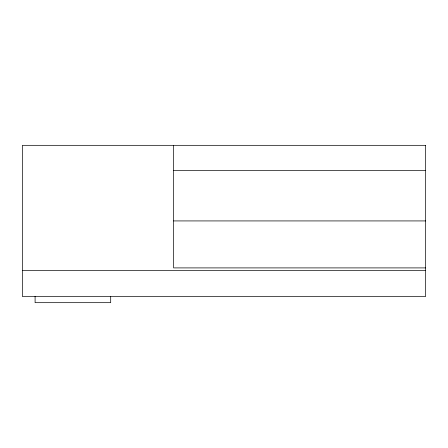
<?xml version="1.0" encoding="UTF-8"?>
<svg xmlns="http://www.w3.org/2000/svg" width="448" height="448" viewBox="0 0 448 448"><rect width="100%" height="100%" fill="white"/><g stroke="black" fill="none" stroke-linecap="round" stroke-linejoin="round"><path stroke-width="0.67" d="M173.6 170.537L425.6 170.537M173.6 220.926L425.6 220.926M425.6 267.904L173.6 267.904L173.6 145.326M22.4 270.486L425.6 270.486M110.695 296.52L110.695 302.674L35.095 302.674L35.095 296.285M425.6 145.326L22.4 145.326L22.4 296.526L425.6 296.526L425.6 145.326"/></g></svg>
